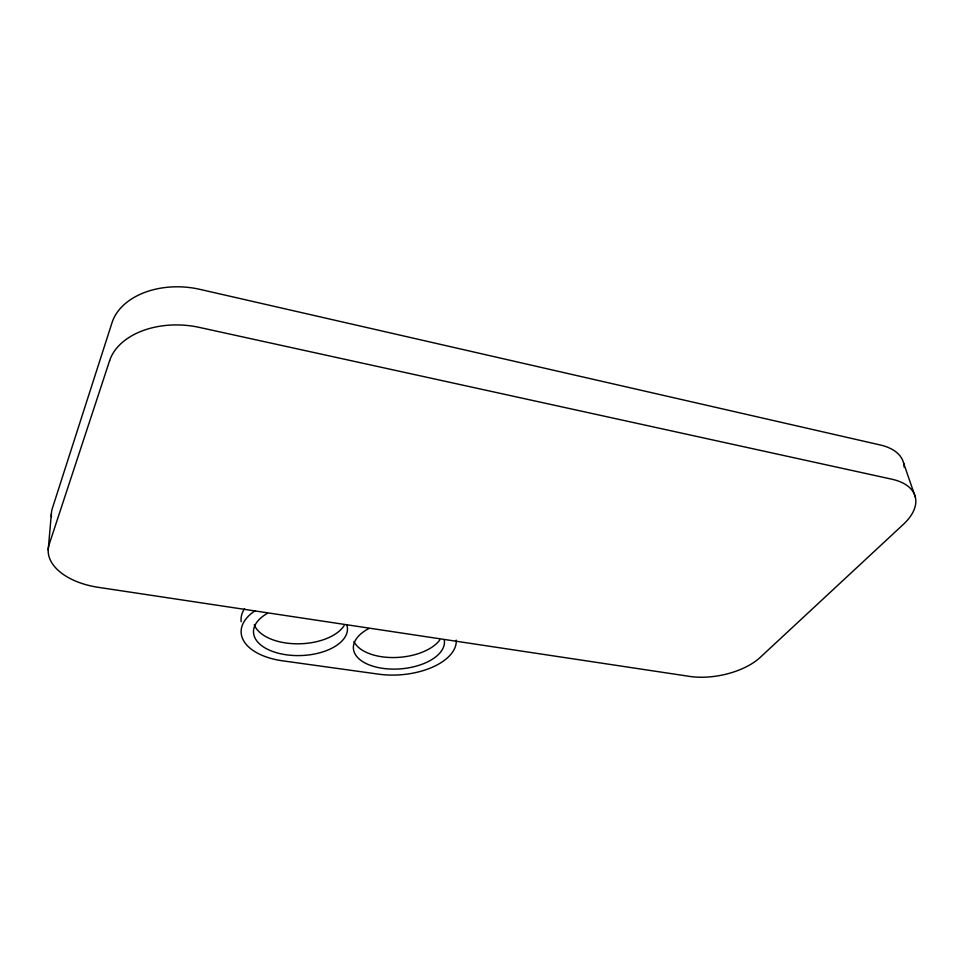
<?xml version="1.0" encoding="UTF-8"?>
<svg xmlns="http://www.w3.org/2000/svg" width="964" height="964" viewBox="0 0 964 964"><rect width="100%" height="100%" fill="white"/><g stroke="black" fill="none" stroke-linecap="round" stroke-linejoin="round"><path stroke-width="1.45" d="M48.2 549.866L51.357 513.981M903.678 463.31L915.366 497.183M241.169 621.72A58.961 32.017 -2.3 0 1 244.531 608.682M344.112 625.636A46.754 25.377 -2.3 0 1 296.779 643.807A46.754 25.377 -2.3 0 1 254.267 624.708M439.789 640.012A45.404 24.221 -4.7 0 1 394.529 657.544A45.404 24.221 -4.7 0 1 353.993 641.542M456.261 640.132A57.575 30.33 -4.7 0 1 378.707 674.173L282.693 660.834A59.298 31.8 -2.3 0 1 255.147 610.706M346.956 625.299A47.019 25.209 -2.3 0 1 285.573 654.689A47.019 25.209 -2.3 0 1 267.474 613.333M444.259 639.939A45.657 24.052 -4.7 0 1 382.118 668.269A45.657 24.052 -4.7 0 1 368.766 628.576M51.417 516.837A61.539 36.042 3.5 0 1 52.369 508.317L112.041 322.627A70.758 48.803 4.2 0 1 199.837 289.345L880.373 445.007A60.503 33.246 -16.6 0 1 904.184 467.263M109.631 360.644L49.224 544.286A62.624 35.499 3 0 0 98.376 587.341L689.718 676.415A52.936 26.004 -11.4 0 0 760.138 657.46L903.34 524.392A61.539 32.692 -16.1 0 0 891.881 479.216L199.247 327.386A72.204 48.345 3.6 0 0 109.631 360.644"/></g></svg>
